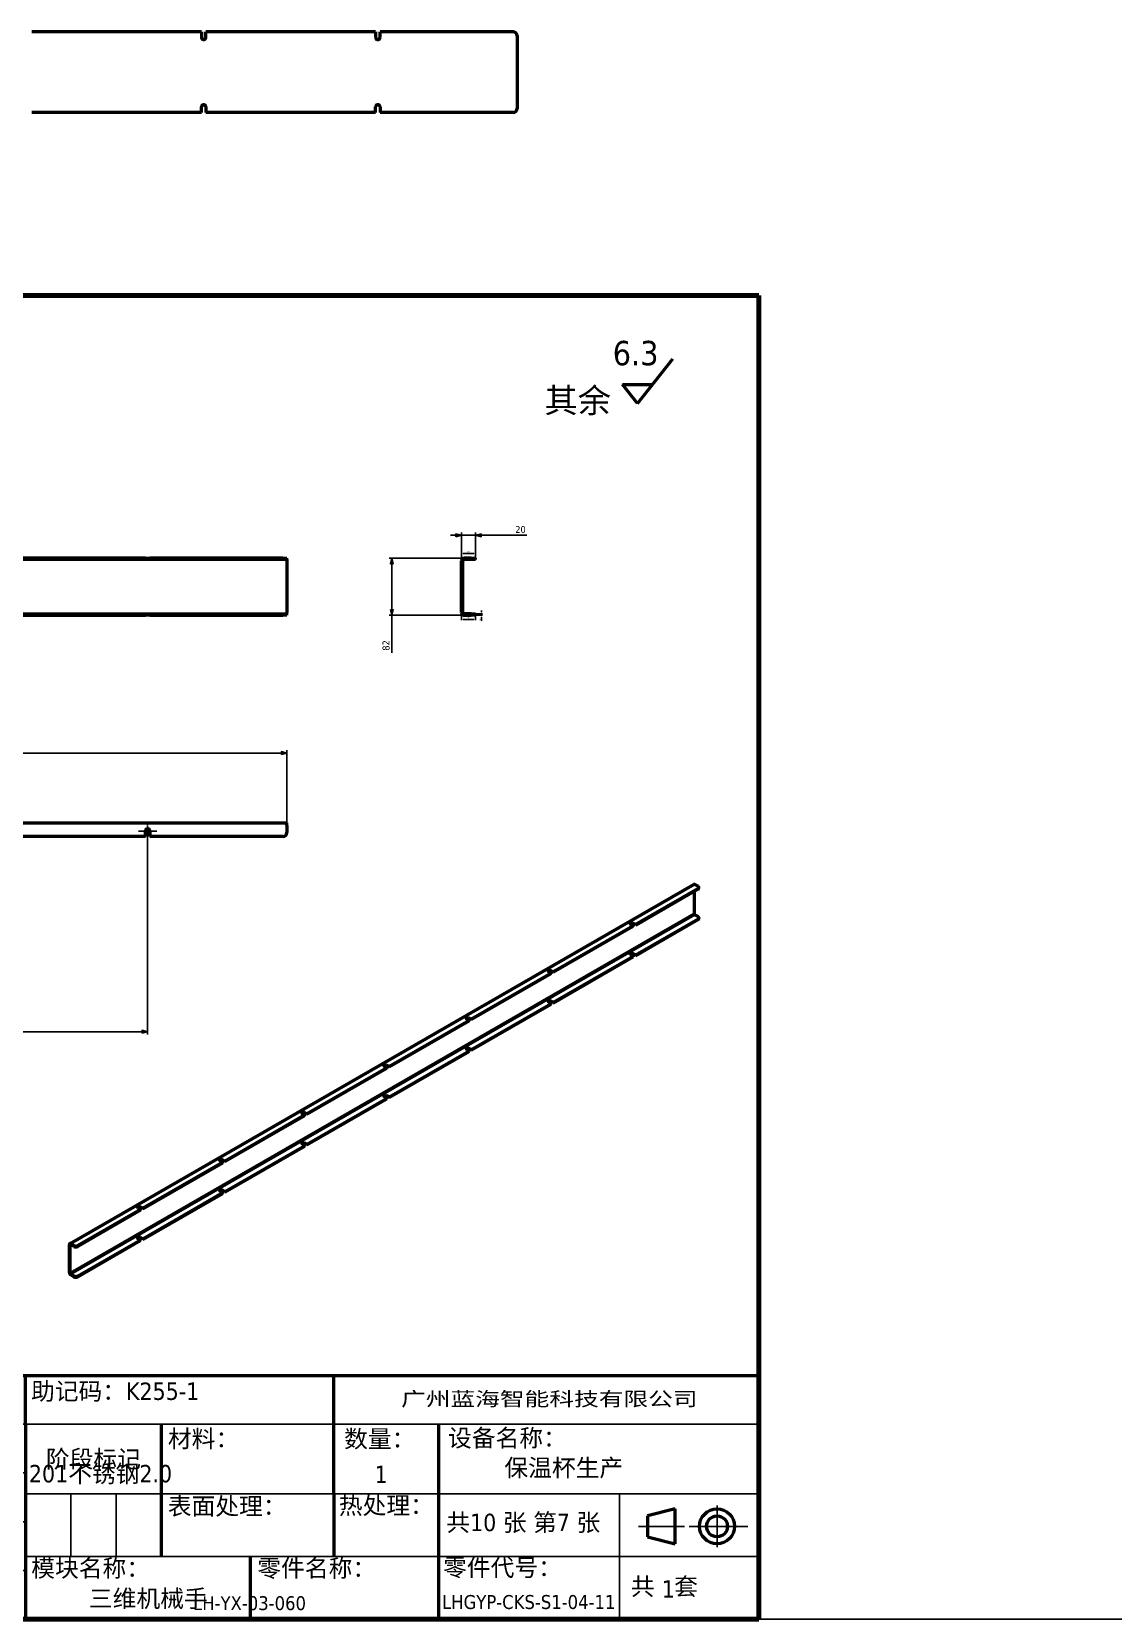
# Model space of a CAD drawing. Header units: millimetres. Extents: x 1472 to 285341, y -86221 to 5170.
# Drawn here: x 7729 to 9281, y 1332 to 3611 of the extents above; entities that cross this region are included whole.
import ezdxf
from ezdxf.enums import TextEntityAlignment as Align

# ---------------------------------------------------------------- set-up
doc = ezdxf.new("R2010")
doc.units = ezdxf.units.MM
doc.linetypes.add('CHAIN', pattern=[0.3543, 0.2362, -0.0295, 0.0591, -0.0295])
doc.layers.add('中心标记 (ISO)', color=1, linetype='Continuous', lineweight=25, true_color=0xff0000)
doc.layers.add('尺寸 (ISO)', color=5, linetype='Continuous', lineweight=25, true_color=0x0000ff)
for name, color, linetype, lineweight in [('可见 (ISO)', 7, 'Continuous', 50), ('可见窄的 (ISO)', 7, 'Continuous', 35), ('图框 (ISO)', 7, 'Continuous', 70), ('标题 (ISO)', 7, 'Continuous', 50), ('符号 (ISO)', 7, 'Continuous', 25)]:
    doc.layers.add(name, color=color, linetype=linetype, lineweight=lineweight)
doc.styles.get("Standard").update_dxf_attribs({"font": 'arial.ttf'})
doc.styles.add('文本样式19', font='tahoma.ttf')
doc.styles.add('文本样式91', font='tahoma.ttf')
doc.styles.add('注释文本 (ISO)', font='tahoma.ttf')
doc.dimstyles.new('ISO-25', dxfattribs={"dimtxt": 2.5, "dimasz": 2.5, "dimexe": 1.25, "dimexo": 0.625, "dimtad": 1, "dimtxsty": 'Standard', "dimcen": 2.5, "dimadec": 0, "dimazin": 0, "dimtfac": 1, "dimtmove": 0, "dimatfit": 3, "dimfxl": 0, "dimarcsym": 0})
doc.dimstyles.new('默认 (GB)', dxfattribs={"dimscale": 4, "dimtxt": 2.5, "dimasz": 2, "dimexe": 1, "dimexo": 0, "dimgap": 0.75, "dimtad": 1, "dimtoh": 1, "dimrnd": 1e-08, "dimdsep": 46, "dimtxsty": '注释文本 (ISO)', "dimblk": 'Filled-1', "dimcen": 0.09, "dimdle": 10, "dimclrd": 256, "dimclre": 256, "dimclrt": 256, "dimaunit": 1, "dimazin": 2, "dimtfac": 0.8, "dimtdec": 3, "dimtmove": 0, "dimatfit": 3, "dimldrblk": 'Filled-2', "dimfxl": 0, "dimtolj": 1, "dimtzin": 0, "dimlwd": -1, "dimlwe": -1, "dimarcsym": 0})

# ---------------------------------------------------------------- blocks, each defined once
blk = doc.blocks.new('图框 A3-A4')
at = {"layer": '图框 (ISO)'}
for p, q in [((287, 200), (10, 200)), ((10, 200), (10, 10)), ((287, 10), (287, 200)), ((10, 10), (287, 10))]:
    blk.add_line(p, q, dxfattribs=at)
blk = doc.blocks.new('标题栏 GB1')
at = {"layer": '标题 (ISO)'}
for p, q in [((361.15, 211.7), (366.21, 218.12)), ((361.15, 211.7), (359.01, 214.46)), ((359.01, 214.46), (363.33, 214.46)), ((194.57, 65.23), (194.57, 72.23)), ((194.57, 72.23), (378.57, 72.23)), ((206.57, 65.23), (206.57, 72.23)), ((222.57, 65.23), (222.57, 72.23)), ((234.57, 65.23), (234.57, 72.23)), ((250.57, 65.23), (250.57, 72.23)), ((262.57, 65.23), (262.57, 72.23)), ((273.31, 65.23), (273.31, 72.23)), ((317.57, 65.23), (317.57, 72.23)), ((378.57, 72.23), (378.57, 65.23)), ((194.57, 37.23), (194.57, 65.23)), ((206.57, 37.23), (206.57, 65.23)), ((222.57, 44.23), (222.57, 65.23)), ((234.57, 37.23), (234.57, 65.23)), ((250.57, 37.23), (250.57, 65.23)), ((262.57, 37.23), (262.57, 65.23)), ((273.31, 65.23), (273.31, 37.23)), ((317.57, 55.23), (317.57, 65.23)), ((378.57, 65.23), (378.57, 37.23)), ((317.57, 55.23), (317.57, 46.23)), ((366.57, 53.06), (362.57, 52.06)), ((366.57, 48.06), (366.57, 53.06)), ((362.57, 52.06), (362.57, 49.06)), ((362.57, 49.06), (366.57, 48.06)), ((305.57, 46.23), (305.57, 37.23)), ((222.57, 44.23), (222.57, 37.23)), ((378.57, 37.23), (194.57, 37.23))]:
    blk.add_line(p, q, dxfattribs=at)
at = {"layer": '标题 (ISO)', "lineweight": 25}
for p, q in [((194.57, 65.23), (273.31, 65.23)), ((273.31, 65.23), (378.57, 65.23)), ((194.57, 58.23), (273.31, 58.23)), ((332.57, 55.23), (273.31, 55.23)), ((279.81, 55.23), (279.81, 46.23)), ((286.31, 55.23), (286.31, 46.23)), ((332.57, 55.23), (378.57, 55.23)), ((358.57, 55.23), (358.57, 46.23)), ((372.58, 53.56), (372.58, 47.56)), ((194.57, 51.23), (273.31, 51.23)), ((361.32, 50.56), (367.88, 50.56)), ((368.55, 50.56), (370.07, 50.56)), ((370.07, 50.56), (376.97, 50.56)), ((273.31, 46.23), (378.57, 46.23)), ((358.57, 46.23), (358.57, 37.23)), ((194.57, 44.23), (273.31, 44.23))]:
    blk.add_line(p, q, dxfattribs=at)
at = {"layer": '标题 (ISO)', "lineweight": 50}
for p, q in [((292.81, 65.23), (292.81, 46.23)), ((332.57, 65.23), (332.57, 37.23))]:
    blk.add_line(p, q, dxfattribs=at)
at = {"layer": '标题 (ISO)'}
for radius in [2.5, 1.5]:
    blk.add_circle((372.57, 50.56), radius, dxfattribs=at)
at = {"layer": '标题 (ISO)', "style": '注释文本 (ISO)'}
blk.add_text('阶段标记', height=2.5, dxfattribs=at).set_placement((283.06, 60.23), align=Align.MIDDLE_CENTER)
for s, insert, char_height, attachment_point in [('\\fTahoma|b0|i0;\\H3.5000;6.3', (357.6, 220.71), 3.5, 1), ('\\fTahoma|b0|i0;\\H3.5000;其余', (347.8, 213.91), 3.5, 1), ('\\fTahoma|b0|i0;设计', (195.38, 70.83), 2.5, 1), ('\\f仿宋|b0|i0;\\H2.5000;黎紫华', (206.66, 71.05), 2.5, 1), ('\\fTahoma|b0|i0;标准化', (234.57, 71.28), 2.5, 1), ('助记码：K255-1', (274.11, 71.21), 2.5, 1), ('\\fTahoma|b0|i0;\\W1.30;\\H2.0000;广州\\fArial|b0|i0;\\W1.30;\\H2.0000;蓝海\\fTahoma|b0|i0;\\W1.30;\\H2.0000;智能科技有限公司', (348.5, 68.73), 2, 5), ('\\fTahoma|b0|i0;绘图', (195.35, 64.28), 2.5, 1), ('\\fTahoma|b0|i0;材料：', (293.76, 64.39), 2.5, 1), ('\\fTahoma|b0|i0;数量：', (319.04, 64.37), 2.5, 1), ('\\fTahoma|b0|i0;设备名称：', (333.96, 64.5), 2.5, 1), ('保温杯生产', (342.05, 60.22), 2.5, 1), ('\\fTahoma|b0|i0;审核', (195.48, 57.07), 2.5, 1), ('\\fTahoma|b0|i0;热处理：', (318.29, 54.82), 2.5, 1), ('\\fTahoma|b0|i0;模块名称：', (274.14, 45.81), 2.5, 1), ('\\fTahoma|b0|i0;零件名称：', (306.59, 45.8), 2.5, 1), ('\\fTahoma|b0|i0;零件代号：', (333.25, 45.9), 2.5, 1), ('\\fTahoma|b0|i0;批准', (242.57, 40.73), 2.5, 5), ('三维机械手', (282.42, 41.45), 2.5, 1), ('1', (364.63, 42.81), 2.5, 1)]:
    blk.add_mtext(s, dxfattribs=dict(at, insert=insert, char_height=char_height, attachment_point=attachment_point))
at = {"layer": '标题 (ISO)', "insert": (104.85, 72.61), "char_height": 2.5, "attachment_point": 1, "line_spacing_factor": 0.823237, "style": '注释文本 (ISO)'}
blk.add_mtext('\\fTahoma|b0|i0;技术要求：\\P1.锐角倒纯去毛刺\\P2.保证公差范围\\P3.表面光亮整洁\\P4.未标注的倒角为C0.5\\P5.未特别注明，全周倒角C0.5\\P', dxfattribs=at)
at = {"layer": '标题 (ISO)', "char_height": 2.5, "attachment_point": 1, "style": '注释文本 (ISO)'}
for s, insert, width in [('\\f仿宋|b0|i0;\\H2.5000;王成琪', (206.57, 63.16), 11.2281), ('\\fTahoma|b0|i0;表面处理：', (293.74, 54.71), 17.19), ('\\fTahoma|b0|i0;  共   套', (358.32, 43.18), 17.7919), ('\\fTahoma|b0|i0;工艺', (195.45, 42.85), 6.876)]:
    blk.add_mtext(s, dxfattribs=dict(at, insert=insert, width=width))
at = {"layer": '标题 (ISO)', "insert": (333.72, 52.37), "char_height": 2.5, "width": 27.2374, "attachment_point": 1, "line_spacing_factor": 0.987884, "style": '注释文本 (ISO)'}
blk.add_mtext('共10 张 第7 张', dxfattribs=at)
at = {"layer": '标题 (ISO)'}
for tag, p, height, style in [('材料_001', (293.5, 56.7), 2.5, '注释文本 (ISO)'), ('零件代号_001', (306.4, 37.87), 2, '文本样式91'), ('描述_001', (333.1, 38.7), 2, '文本样式91')]:
    blk.add_attdef(tag, p, '', height=height, dxfattribs=dict(at, style=style))
at = {"layer": '标题 (ISO)', "style": '文本样式91'}
blk.add_attdef('热处理', text='', height=2, dxfattribs=at).set_placement((318.2, 50.63), align=Align.TOP_LEFT)
at = {"layer": '标题 (ISO)', "style": '文本样式19'}
for tag, p in [('工程核准人', (256.57, 40.73)), ('工程批准日期', (267.94, 40.73))]:
    blk.add_attdef(tag, text='', height=1, dxfattribs=at).set_placement(p, align=Align.MIDDLE_CENTER)
blk = doc.blocks.new('Filled-1')
at = {"color": 0}
for p, q in [((0, 0), (-1, 0.25)), ((-1, 0.25), (-1, -0.25)), ((-1, 0), (0, 0)), ((-1, -0.25), (0, 0))]:
    blk.add_line(p, q, dxfattribs=at)
at = {"color": 0, "flags": 128}
blk.add_lwpolyline([(-1, -0.25), (0, 0), (-1, 0.25), (-1, -0.25)], dxfattribs=at)
at = {"color": 0}
blk.add_solid([(-1, -0.25), (0, 0), (-1, 0.25), (-1, -0.25)], dxfattribs=at)
blk = doc.blocks.new('*D113')
at = {"layer": 'Defpoints', "color": 0, "transparency": 16777216}
for p in [(8095.4, 2575.5), (6195.4, 2475.5), (8095.4, 2475.5)]:
    blk.add_point(p, dxfattribs=at)
at = {"layer": '尺寸 (ISO)', "transparency": 16777216}
for p, q in [((6195.4, 2475.5), (6195.4, 2579.5)), ((6203.4, 2575.5), (8087.4, 2575.5)), ((8095.4, 2475.5), (8095.4, 2579.5))]:
    blk.add_line(p, q, dxfattribs=at)
at = {"layer": '尺寸 (ISO)', "transparency": 16777216, "xscale": 8, "yscale": 8, "zscale": 8, "rotation": 180}
blk.add_blockref('Filled-1', (6195.4, 2575.5), dxfattribs=at)
at = {"layer": '尺寸 (ISO)', "transparency": 16777216, "xscale": 8, "yscale": 8, "zscale": 8}
blk.add_blockref('Filled-1', (8095.4, 2575.5), dxfattribs=at)
at = {"layer": '尺寸 (ISO)', "transparency": 16777216, "insert": (7131.4, 2588.9), "char_height": 10, "attachment_point": 1, "style": '注释文本 (ISO)'}
blk.add_mtext('\\A1;1900', dxfattribs=at)
blk = doc.blocks.new('Filled-2')
at = {"color": 0}
for p, q in [((0, 0), (-1, 0.125)), ((-1, 0.125), (-1, -0.125)), ((-1, 0), (0, 0)), ((-1, -0.125), (0, 0))]:
    blk.add_line(p, q, dxfattribs=at)
at = {"color": 0, "flags": 128}
blk.add_lwpolyline([(-1, -0.125), (0, 0), (-1, 0.125), (-1, -0.125)], dxfattribs=at)
at = {"color": 0}
blk.add_solid([(-1, -0.125), (0, 0), (-1, 0.125), (-1, -0.125)], dxfattribs=at)
blk = doc.blocks.new('*D116')
at = {"layer": 'Defpoints', "color": 0, "transparency": 16777216}
for p in [(6395.4, 2438.5), (7895.4, 2438.5), (7895.4, 2175.5)]:
    blk.add_point(p, dxfattribs=at)
at = {"layer": '尺寸 (ISO)', "transparency": 16777216}
for p, q in [((6395.4, 2438.5), (6395.4, 2171.5)), ((7895.4, 2438.5), (7895.4, 2171.5)), ((6403.4, 2175.5), (7887.4, 2175.5))]:
    blk.add_line(p, q, dxfattribs=at)
at = {"layer": '尺寸 (ISO)', "transparency": 16777216, "xscale": 8, "yscale": 8, "zscale": 8, "rotation": 180}
blk.add_blockref('Filled-1', (6395.4, 2175.5), dxfattribs=at)
at = {"layer": '尺寸 (ISO)', "transparency": 16777216, "xscale": 8, "yscale": 8, "zscale": 8}
blk.add_blockref('Filled-1', (7895.4, 2175.5), dxfattribs=at)
at = {"layer": '尺寸 (ISO)', "transparency": 16777216, "insert": (7131.7, 2188.9), "char_height": 10, "attachment_point": 1, "style": '注释文本 (ISO)'}
blk.add_mtext('\\A1;1500', dxfattribs=at)
blk = doc.blocks.new('*D119')
at = {"layer": 'Defpoints', "color": 0, "transparency": 16777216}
for p in [(8366, 2888), (8346, 2851.2), (8366, 2855.2)]:
    blk.add_point(p, dxfattribs=at)
at = {"layer": '尺寸 (ISO)', "transparency": 16777216}
for p, q in [((8338, 2888), (8330, 2888)), ((8346, 2851.2), (8346, 2892)), ((8346, 2888), (8366, 2888)), ((8366, 2855.2), (8366, 2892)), ((8374, 2888), (8439.8, 2888))]:
    blk.add_line(p, q, dxfattribs=at)
at = {"layer": '尺寸 (ISO)', "transparency": 16777216, "xscale": 8, "yscale": 8, "zscale": 8}
blk.add_blockref('Filled-1', (8346, 2888), dxfattribs=at)
at = {"layer": '尺寸 (ISO)', "transparency": 16777216, "xscale": 8, "yscale": 8, "zscale": 8, "rotation": 180}
blk.add_blockref('Filled-1', (8366, 2888), dxfattribs=at)
at = {"layer": '尺寸 (ISO)', "transparency": 16777216, "insert": (8423.1, 2901.4), "char_height": 10, "attachment_point": 1, "style": '注释文本 (ISO)'}
blk.add_mtext('\\A1;20', dxfattribs=at)
blk = doc.blocks.new('*D120')
at = {"layer": 'Defpoints', "color": 0, "transparency": 16777216}
for p in [(8350, 2855.2), (8246, 2773.2), (8350, 2773.2)]:
    blk.add_point(p, dxfattribs=at)
at = {"layer": '尺寸 (ISO)', "transparency": 16777216}
for p, q in [((8350, 2855.2), (8242, 2855.2)), ((8246, 2847.2), (8246, 2781.2)), ((8350, 2773.2), (8242, 2773.2)), ((8246, 2773.2), (8246, 2719.4))]:
    blk.add_line(p, q, dxfattribs=at)
at = {"layer": '尺寸 (ISO)', "transparency": 16777216, "xscale": 8, "yscale": 8, "zscale": 8}
for p, rotation in [((8246, 2855.2), 90), ((8246, 2773.2), 270)]:
    blk.add_blockref('Filled-1', p, dxfattribs=dict(at, rotation=rotation))
at = {"layer": '尺寸 (ISO)', "transparency": 16777216, "insert": (8232.6, 2722.4), "char_height": 10, "attachment_point": 1, "rotation": 90, "style": '注释文本 (ISO)'}
blk.add_mtext('\\A1;82', dxfattribs=at)
blk = doc.blocks.new('*D121')
at = {"color": 0, "lineweight": -2, "transparency": 16777216}
for p, q in [((8346, 2772.6), (8346, 2766)), ((8363.5, 2767.2), (8348.5, 2767.2)), ((8366, 2772.6), (8366, 2766))]:
    blk.add_line(p, q, dxfattribs=at)
at = {"color": 0, "transparency": 16777216}
for points in [[(8348.5, 2767.6), (8348.5, 2766.8), (8346, 2767.2)], [(8363.5, 2767.6), (8363.5, 2766.8), (8366, 2767.2)]]:
    blk.add_solid(points, dxfattribs=at)
at = {"layer": 'Defpoints', "color": 0, "transparency": 16777216}
for p in [(8346, 2773.2), (8346, 2767.2), (8366, 2773.2)]:
    blk.add_point(p, dxfattribs=at)
at = {"color": 0, "transparency": 16777216, "insert": (8356, 2769.1), "char_height": 2.5, "attachment_point": 5}
blk.add_mtext('20', dxfattribs=at)
blk = doc.blocks.new('*D122')
at = {"color": 0, "lineweight": -2, "transparency": 16777216}
for p, q in [((8346, 2855.8), (8346, 2863.3)), ((8363.5, 2862.1), (8348.5, 2862.1)), ((8366, 2855.8), (8366, 2863.3))]:
    blk.add_line(p, q, dxfattribs=at)
at = {"color": 0, "transparency": 16777216}
for points in [[(8348.5, 2862.5), (8348.5, 2861.6), (8346, 2862.1)], [(8363.5, 2862.5), (8363.5, 2861.6), (8366, 2862.1)]]:
    blk.add_solid(points, dxfattribs=at)
at = {"layer": 'Defpoints', "color": 0, "transparency": 16777216}
for p in [(8346, 2862.1), (8346, 2855.2), (8366, 2855.2)]:
    blk.add_point(p, dxfattribs=at)
at = {"color": 0, "transparency": 16777216, "insert": (8356, 2864), "char_height": 2.5, "attachment_point": 5}
blk.add_mtext('20', dxfattribs=at)
blk = doc.blocks.new('*D123')
at = {"color": 0, "lineweight": -2, "transparency": 16777216}
for p, q in [((8374.8, 2777.7), (8374.8, 2780.2)), ((8366.7, 2775.2), (8376, 2775.2)), ((8366.7, 2773.2), (8376, 2773.2)), ((8374.8, 2775.2), (8374.8, 2773.2)), ((8374.8, 2770.7), (8374.8, 2765.3))]:
    blk.add_line(p, q, dxfattribs=at)
at = {"color": 0, "transparency": 16777216}
for points in [[(8374.4, 2777.7), (8375.2, 2777.7), (8374.8, 2775.2)], [(8374.4, 2770.7), (8375.2, 2770.7), (8374.8, 2773.2)]]:
    blk.add_solid(points, dxfattribs=at)
at = {"layer": 'Defpoints', "color": 0, "transparency": 16777216}
for p in [(8366, 2775.2), (8366, 2773.2), (8374.8, 2773.2)]:
    blk.add_point(p, dxfattribs=at)
at = {"color": 0, "transparency": 16777216, "insert": (8372.9, 2766.8), "char_height": 2.5, "attachment_point": 5, "rotation": 90}
blk.add_mtext('2', dxfattribs=at)

msp = doc.modelspace()

# ---------------------------------------------------------------- linework, layer by layer
msp.add_line((2580.4943, 1332.2076), (59870.06257, 1332.2076))
at = {"layer": '中心标记 (ISO)', "linetype": 'CHAIN', "ltscale": 2.9446}
msp.add_line((7908.69214, 2463.5326), (7882.19214, 2463.5326), dxfattribs=at)
at = {"layer": '中心标记 (ISO)', "linetype": 'CHAIN', "ltscale": 4.250268}
msp.add_line((7895.44214, 2476.7826), (7895.44214, 2438.5326), dxfattribs=at)
at = {"layer": '可见 (ISO)'}
for p, q in [((7972.65818, 3610.77004), (7729.15818, 3610.77004)), ((7972.65818, 3610.77004), (7972.65818, 3602.77004)), ((7979.15818, 3602.77004), (7979.15818, 3610.77004)), ((8222.65818, 3610.77004), (7979.15818, 3610.77004)), ((8222.65818, 3610.77004), (8222.65818, 3602.77004)), ((8419.90818, 3610.77004), (8229.15818, 3610.77004)), ((8229.15818, 3602.77004), (8229.15818, 3610.77004)), ((8425.90818, 3604.77004), (8425.90818, 3500.77004)), ((7972.65818, 3494.77004), (7729.15818, 3494.77004)), ((7972.65818, 3494.77004), (7972.65818, 3502.77004)), ((7979.15818, 3502.77004), (7979.15818, 3494.77004)), ((8222.65818, 3494.77004), (7979.15818, 3494.77004)), ((8222.65818, 3494.77004), (8222.65818, 3502.77004)), ((8229.15818, 3502.77004), (8229.15818, 3494.77004)), ((8419.90818, 3494.77004), (8229.15818, 3494.77004)), ((7892.19214, 2855.21852), (7648.69214, 2855.21852)), ((7892.19214, 2853.21852), (7648.69214, 2853.21852)), ((7892.19214, 2855.21852), (7898.69214, 2855.21852)), ((7892.19214, 2853.21852), (7892.19214, 2855.21852)), ((7898.69214, 2853.21852), (7892.19214, 2853.21852)), ((8089.44214, 2855.21852), (7898.69214, 2855.21852)), ((7898.69214, 2855.21852), (7898.69214, 2853.21852)), ((8089.44214, 2853.21852), (7898.69214, 2853.21852)), ((8089.44214, 2855.21852), (8095.44214, 2855.21852)), ((8095.44214, 2853.21852), (8089.44214, 2853.21852)), ((8095.44214, 2853.21852), (8095.44214, 2855.21852)), ((8095.44214, 2853.21852), (8095.44214, 2851.21852)), ((8095.44214, 2851.21852), (8095.44214, 2777.21852)), ((8346.04441, 2777.21852), (8346.04441, 2851.21852)), ((8348.04441, 2777.21852), (8348.04441, 2851.21852)), ((8360.04441, 2855.21852), (8350.04441, 2855.21852)), ((8360.04441, 2853.21852), (8350.04441, 2853.21852)), ((8360.04441, 2855.21852), (8366.04441, 2855.21852)), ((8366.04441, 2853.21852), (8360.04441, 2853.21852)), ((8366.04441, 2853.21852), (8366.04441, 2855.21852)), ((7648.69214, 2775.21852), (7892.19214, 2775.21852)), ((7648.69214, 2773.21852), (7892.19214, 2773.21852)), ((7892.19214, 2775.21852), (7898.69214, 2775.21852)), ((7892.19214, 2773.21852), (7892.19214, 2775.21852)), ((7898.69214, 2773.21852), (7892.19214, 2773.21852)), ((7898.69214, 2775.21852), (8089.44214, 2775.21852)), ((7898.69214, 2775.21852), (7898.69214, 2773.21852)), ((7898.69214, 2773.21852), (8089.44214, 2773.21852)), ((8089.44214, 2775.21852), (8095.44214, 2775.21852)), ((8095.44214, 2773.21852), (8089.44214, 2773.21852)), ((8095.44214, 2775.21852), (8095.44214, 2777.21852)), ((8095.44214, 2773.21852), (8095.44214, 2775.21852)), ((8360.04441, 2775.21852), (8350.04441, 2775.21852)), ((8350.04441, 2773.21852), (8360.04441, 2773.21852)), ((8360.04441, 2775.21852), (8366.04441, 2775.21852)), ((8366.04441, 2773.21852), (8360.04441, 2773.21852)), ((8366.04441, 2773.21852), (8366.04441, 2775.21852)), ((6195.44214, 2475.5326), (8095.44214, 2475.5326)), ((7892.19214, 2455.5326), (7892.19214, 2463.5326)), ((7898.69214, 2463.5326), (7898.69214, 2455.5326)), ((8095.44214, 2471.5326), (8095.44214, 2475.5326)), ((8095.44214, 2471.5326), (8095.44214, 2461.5326)), ((7892.19214, 2455.5326), (7648.69214, 2455.5326)), ((8089.44214, 2455.5326), (7898.69214, 2455.5326)), ((7783.71939, 1871.35111), (8679.38798, 2387.13234)), ((8685.43277, 2381.02938), (8595.51236, 2329.24765)), ((8685.43277, 2379.93931), (8595.51236, 2328.15759)), ((8679.77592, 2376.68175), (8679.77592, 2345.03206)), ((8680.71873, 2387.00158), (8685.43277, 2384.28694)), ((8686.60435, 2381.5681), (8686.60435, 2382.65816)), ((8592.44823, 2327.48314), (8477.66123, 2261.3817)), ((8592.44823, 2326.39308), (8477.66123, 2260.29164)), ((8592.44823, 2327.48314), (8588.677, 2329.65485)), ((8591.74113, 2331.41937), (8595.51236, 2329.24765)), ((8595.51236, 2328.15759), (8591.74113, 2330.3293)), ((8592.44823, 2326.39308), (8592.44823, 2327.48314)), ((8595.51236, 2285.64514), (8685.43277, 2337.42686)), ((8595.51236, 2284.55508), (8685.43277, 2336.3368)), ((8595.51236, 2329.24765), (8595.51236, 2328.15759)), ((8685.43277, 2340.68443), (8680.71873, 2343.39907)), ((8686.60435, 2339.05565), (8686.60435, 2337.96558)), ((8477.66123, 2217.77919), (8592.44823, 2283.88063)), ((8477.66123, 2216.68913), (8592.44823, 2282.79056)), ((8592.44823, 2283.88063), (8588.677, 2286.05234)), ((8591.74113, 2287.81685), (8595.51236, 2285.64514)), ((8595.51236, 2284.55508), (8591.74113, 2286.72679)), ((8592.44823, 2282.79056), (8592.44823, 2283.88063)), ((8595.51236, 2285.64514), (8595.51236, 2284.55508)), ((8474.5971, 2259.61719), (8359.8101, 2193.51575)), ((8474.5971, 2258.52712), (8359.8101, 2192.42569)), ((8474.5971, 2259.61719), (8470.82587, 2261.7889)), ((8473.89, 2263.55341), (8477.66123, 2261.3817)), ((8477.66123, 2260.29164), (8473.89, 2262.46335)), ((8474.5971, 2258.52712), (8474.5971, 2259.61719)), ((8477.66123, 2261.3817), (8477.66123, 2260.29164)), ((8359.8101, 2149.91324), (8474.5971, 2216.01467)), ((8359.8101, 2148.82317), (8474.5971, 2214.92461)), ((8474.5971, 2216.01467), (8470.82587, 2218.18638)), ((8473.89, 2219.9509), (8477.66123, 2217.77919)), ((8477.66123, 2216.68913), (8473.89, 2218.86084)), ((8474.5971, 2214.92461), (8474.5971, 2216.01467)), ((8477.66123, 2217.77919), (8477.66123, 2216.68913)), ((8356.74597, 2191.75124), (8241.95897, 2125.6498)), ((8356.74597, 2190.66117), (8241.95897, 2124.55974)), ((8356.74597, 2191.75124), (8352.97474, 2193.92295)), ((8356.03887, 2195.68746), (8359.8101, 2193.51575)), ((8359.8101, 2192.42569), (8356.03887, 2194.5974)), ((8356.74597, 2190.66117), (8356.74597, 2191.75124)), ((8359.8101, 2193.51575), (8359.8101, 2192.42569)), ((8241.95897, 2082.04728), (8356.74597, 2148.14872)), ((8241.95897, 2080.95722), (8356.74597, 2147.05866)), ((8356.74597, 2148.14872), (8352.97474, 2150.32043)), ((8356.03887, 2152.08495), (8359.8101, 2149.91324)), ((8359.8101, 2148.82317), (8356.03887, 2150.99488)), ((8356.74597, 2147.05866), (8356.74597, 2148.14872)), ((8359.8101, 2149.91324), (8359.8101, 2148.82317)), ((8238.89484, 2123.88528), (8124.10784, 2057.78385)), ((8238.89484, 2122.79522), (8124.10784, 2056.69378)), ((8238.89484, 2123.88528), (8235.12361, 2126.05699)), ((8238.18774, 2127.82151), (8241.95897, 2125.6498)), ((8241.95897, 2124.55974), (8238.18774, 2126.73145)), ((8238.89484, 2122.79522), (8238.89484, 2123.88528)), ((8241.95897, 2125.6498), (8241.95897, 2124.55974)), ((8124.10784, 2014.18133), (8238.89484, 2080.28277)), ((8124.10784, 2013.09127), (8238.89484, 2079.19271)), ((8238.89484, 2080.28277), (8235.12361, 2082.45448)), ((8238.18774, 2084.219), (8241.95897, 2082.04728)), ((8241.95897, 2080.95722), (8238.18774, 2083.12893)), ((8238.89484, 2079.19271), (8238.89484, 2080.28277)), ((8241.95897, 2082.04728), (8241.95897, 2080.95722)), ((8121.04371, 2056.01933), (8006.25671, 1989.91789)), ((8121.04371, 2054.92927), (8006.25671, 1988.82783)), ((8121.04371, 2056.01933), (8117.27248, 2058.19104)), ((8120.33661, 2059.95556), (8124.10784, 2057.78385)), ((8124.10784, 2056.69378), (8120.33661, 2058.86549)), ((8121.04371, 2054.92927), (8121.04371, 2056.01933)), ((8124.10784, 2057.78385), (8124.10784, 2056.69378)), ((8006.25671, 1946.31538), (8121.04371, 2012.41682)), ((8006.25671, 1945.22532), (8121.04371, 2011.32675)), ((8121.04371, 2012.41682), (8117.27248, 2014.58853)), ((8120.33661, 2016.35304), (8124.10784, 2014.18133)), ((8124.10784, 2013.09127), (8120.33661, 2015.26298)), ((8121.04371, 2011.32675), (8121.04371, 2012.41682)), ((8124.10784, 2014.18133), (8124.10784, 2013.09127)), ((8003.19258, 1988.15338), (7888.40558, 1922.05194)), ((8003.19258, 1987.06332), (7888.40558, 1920.96188)), ((8003.19258, 1988.15338), (7999.42135, 1990.32509)), ((8002.48548, 1992.0896), (8006.25671, 1989.91789)), ((8006.25671, 1988.82783), (8002.48548, 1990.99954)), ((8003.19258, 1987.06332), (8003.19258, 1988.15338)), ((8006.25671, 1989.91789), (8006.25671, 1988.82783)), ((7888.40558, 1878.44943), (8003.19258, 1944.55087)), ((7888.40558, 1877.35936), (8003.19258, 1943.4608)), ((8003.19258, 1944.55087), (7999.42135, 1946.72258)), ((8002.48548, 1948.48709), (8006.25671, 1946.31538)), ((8006.25671, 1945.22532), (8002.48548, 1947.39703)), ((8003.19258, 1943.4608), (8003.19258, 1944.55087)), ((8006.25671, 1946.31538), (8006.25671, 1945.22532)), ((7885.34145, 1920.28743), (7795.42104, 1868.5057)), ((7885.34145, 1919.19736), (7795.42104, 1867.41564)), ((7885.34145, 1920.28743), (7881.57022, 1922.45914)), ((7884.63435, 1924.22365), (7888.40558, 1922.05194)), ((7888.40558, 1920.96188), (7884.63435, 1923.13359)), ((7885.34145, 1919.19736), (7885.34145, 1920.28743)), ((7888.40558, 1922.05194), (7888.40558, 1920.96188)), ((7783.16452, 1829.79375), (7783.16452, 1870.12607)), ((7784.10733, 1829.25082), (7784.10733, 1869.58314)), ((7789.76419, 1868.5057), (7785.05014, 1871.22034)), ((7789.76419, 1867.41564), (7785.05014, 1870.13028)), ((7795.42104, 1824.90319), (7885.34145, 1876.68491)), ((7795.42104, 1823.81313), (7885.34145, 1875.59485)), ((7885.34145, 1876.68491), (7881.57022, 1878.85662)), ((7884.63435, 1880.62114), (7888.40558, 1878.44943)), ((7888.40558, 1877.35936), (7884.63435, 1879.53108)), ((7885.34145, 1875.59485), (7885.34145, 1876.68491)), ((7888.40558, 1878.44943), (7888.40558, 1877.35936)), ((7789.76419, 1824.90319), (7785.05014, 1827.61783)), ((7785.05014, 1826.52777), (7789.76419, 1823.81313))]:
    msp.add_line(p, q, dxfattribs=at)
for centre, radius, start, end in [((7975.90818, 3602.77004), 3.25, 180, 0), ((8225.90818, 3602.77004), 3.25, 180, 0), ((8419.90818, 3604.77004), 6, 0, 90), ((7975.90818, 3502.77004), 3.25, 0, 180), ((8225.90818, 3502.77004), 3.25, 0, 180), ((8419.90818, 3500.77004), 6, 270, 0), ((8350.04441, 2851.21852), 4, 90, 180), ((8350.04441, 2851.21852), 2, 90, 180), ((8350.04441, 2777.21852), 4, 180, 270), ((8350.04441, 2777.21852), 2, 180, 270), ((7895.44214, 2463.5326), 3.25, 0, 180), ((8089.44214, 2461.5326), 6, 270, 0)]:
    msp.add_arc(centre, radius, start, end, dxfattribs=at)
for centre, major_axis, ratio, start_param, end_param in [((8680.71873, 2384.82145), (-1.33075, 2.31089), 0.5780931159, 5.4997208522, 6.2831853072), ((8682.60435, 2382.65816), (4, 0), 0.575861701, 5.4977871438, 7.0685834706), ((8682.60435, 2381.5681), (4, 0), 0.575861701, 5.4977871438, 6.2831853072), ((8590.20906, 2330.53711), (-2.16667, 0), 0.575861701, 3.926990817, 7.0685834706), ((8590.20906, 2329.44705), (-2.16667, 0), 0.575861701, 3.926990817, 5.8311150307), ((8680.71873, 2344.48913), (-0.66538, 1.15544), 0.5780931159, 0.7873318718, 2.3581281986), ((8682.60435, 2339.05565), (4, 0), 0.575861701, 5.4977871438, 7.0685834706), ((8682.60435, 2337.96558), (4, 0), 0.575861701, 5.4977871438, 6.2831853072), ((8590.20906, 2286.93459), (-2.16667, 0), 0.575861701, 3.926990817, 7.0685834706), ((8590.20906, 2285.84453), (-2.16667, 0), 0.575861701, 3.926990817, 5.8311150307), ((8472.35793, 2262.67116), (-2.16667, 0), 0.575861701, 3.926990817, 7.0685834706), ((8472.35793, 2261.58109), (-2.16667, 0), 0.575861701, 3.926990817, 5.8311150307), ((8472.35793, 2219.06864), (-2.16667, 0), 0.575861701, 3.926990817, 7.0685834706), ((8472.35793, 2217.97858), (-2.16667, 0), 0.575861701, 3.926990817, 5.8311150307), ((8354.5068, 2194.8052), (-2.16667, 0), 0.575861701, 3.926990817, 7.0685834706), ((8354.5068, 2193.71514), (-2.16667, 0), 0.575861701, 3.926990817, 5.8311150307), ((8354.5068, 2151.20269), (-2.16667, 0), 0.575861701, 3.926990817, 7.0685834706), ((8354.5068, 2150.11263), (-2.16667, 0), 0.575861701, 3.926990817, 5.8311150307), ((8236.65567, 2126.93925), (-2.16667, 0), 0.575861701, 3.926990817, 7.0685834706), ((8236.65567, 2125.84919), (-2.16667, 0), 0.575861701, 3.926990817, 5.8311150307), ((8236.65567, 2083.33674), (-2.16667, 0), 0.575861701, 3.926990817, 7.0685834706), ((8236.65567, 2082.24667), (-2.16667, 0), 0.575861701, 3.926990817, 5.8311150307), ((8118.80454, 2059.0733), (-2.16667, 0), 0.575861701, 3.926990817, 7.0685834706), ((8118.80454, 2057.98324), (-2.16667, 0), 0.575861701, 3.926990817, 5.8311150307), ((8118.80454, 2015.47079), (-2.16667, 0), 0.575861701, 3.926990817, 7.0685834706), ((8118.80454, 2014.38072), (-2.16667, 0), 0.575861701, 3.926990817, 5.8311150307), ((8000.95341, 1991.20735), (-2.16667, 0), 0.575861701, 3.926990817, 7.0685834706), ((8000.95341, 1990.11728), (-2.16667, 0), 0.575861701, 3.926990817, 5.8311150307), ((8000.95341, 1947.60483), (-2.16667, 0), 0.575861701, 3.926990817, 7.0685834706), ((8000.95341, 1946.51477), (-2.16667, 0), 0.575861701, 3.926990817, 5.8311150307), ((7883.10228, 1923.34139), (-2.16667, 0), 0.575861701, 3.926990817, 7.0685834706), ((7883.10228, 1922.25133), (-2.16667, 0), 0.575861701, 3.926990817, 5.8311150307), ((7785.05014, 1869.04022), (-1.33075, 2.31089), 0.5780931159, 5.4997208522, 7.070517179), ((7785.05014, 1869.04022), (-0.66538, 1.15544), 0.5780931159, 5.4997208522, 7.070517179), ((7792.59261, 1870.13449), (-4, 0), 0.575861701, 0.7853981634, 2.3561944902), ((7883.10228, 1879.73888), (-2.16667, 0), 0.575861701, 3.926990817, 7.0685834706), ((7883.10228, 1878.64882), (-2.16667, 0), 0.575861701, 3.926990817, 5.8311150307), ((7792.59261, 1869.04442), (4, 0), 0.575861701, 3.926990817, 5.4977871438), ((7785.05014, 1828.70789), (1.33075, -2.31089), 0.5780931159, 3.9289245254, 5.4997208522), ((7785.05014, 1828.70789), (-0.66538, 1.15544), 0.5780931159, 0.7873318718, 2.3581281986), ((7792.59261, 1826.53197), (-4, 0), 0.575861701, 0.7853981634, 2.3561944902), ((7792.59261, 1825.44191), (4, 0), 0.575861701, 3.926990817, 5.4977871438)]:
    msp.add_ellipse(centre, major_axis=major_axis, ratio=ratio, start_param=start_param, end_param=end_param, dxfattribs=at)
at = {"layer": '可见窄的 (ISO)'}
for p, q in [((8680.71873, 2387.00158), (7785.05014, 1871.22034)), ((8685.43277, 2381.02938), (8685.43277, 2379.93931)), ((7784.10733, 1829.25082), (8679.77592, 2345.03206)), ((8680.71873, 2343.39907), (7785.05014, 1827.61783)), ((8591.74113, 2330.3293), (8591.74113, 2331.41937)), ((8685.43277, 2337.42686), (8685.43277, 2336.3368)), ((8591.74113, 2286.72679), (8591.74113, 2287.81685)), ((8473.89, 2262.46335), (8473.89, 2263.55341)), ((8473.89, 2218.86084), (8473.89, 2219.9509)), ((8356.03887, 2194.5974), (8356.03887, 2195.68746)), ((8356.03887, 2150.99488), (8356.03887, 2152.08495)), ((8238.18774, 2126.73145), (8238.18774, 2127.82151)), ((8238.18774, 2083.12893), (8238.18774, 2084.219)), ((8120.33661, 2058.86549), (8120.33661, 2059.95556)), ((8120.33661, 2015.26298), (8120.33661, 2016.35304)), ((8002.48548, 1990.99954), (8002.48548, 1992.0896)), ((8002.48548, 1947.39703), (8002.48548, 1948.48709)), ((7884.63435, 1923.13359), (7884.63435, 1924.22365)), ((7784.10733, 1869.58314), (7783.16452, 1870.12607)), ((7785.05379, 1870.12818), (7784.10733, 1869.58314)), ((7785.05014, 1871.22034), (7785.05014, 1870.13028)), ((7789.76419, 1868.5057), (7789.76419, 1867.41564)), ((7795.42104, 1867.41564), (7795.42104, 1868.5057)), ((7884.63435, 1879.53108), (7884.63435, 1880.62114)), ((7783.16452, 1829.79375), (7784.10733, 1829.25082)), ((7785.05014, 1827.61783), (7785.05014, 1826.52777)), ((7789.76419, 1824.90319), (7789.76419, 1823.81313)), ((7795.42104, 1823.81313), (7795.42104, 1824.90319))]:
    msp.add_line(p, q, dxfattribs=at)

# ---------------------------------------------------------------- block references
at = {"xscale": 10, "yscale": 10, "zscale": 10}
msp.add_blockref('图框 A3-A4', (5902.72388, 1232.2076), dxfattribs=at)
ref = msp.add_blockref('标题栏 GB1', (4987.01249, 959.95557), dxfattribs=dict(xscale=10, yscale=10, zscale=10))
ref.add_attrib('零件代号_001', 'LH-YX-03-060', (7960.69567, 1345.30257), dxfattribs={"layer": '标题 (ISO)', "height": 20.0000003, "style": '文本样式91'})
ref.add_attrib('描述_001', 'LHGYP-CKS-S1-04-11', (8318.0128, 1346.95216), dxfattribs={"layer": '标题 (ISO)', "height": 20.0000003, "style": '文本样式91'})
ref.add_attrib('材料_001', '201不锈钢2.0', (7725.09243, 1528.73349), dxfattribs={"layer": '标题 (ISO)', "height": 25, "style": '注释文本 (ISO)'})

# ---------------------------------------------------------------- texts
at = {"layer": '符号 (ISO)', "insert": (8221.26072, 1552.55812), "char_height": 25, "attachment_point": 1, "style": '注释文本 (ISO)'}
msp.add_mtext('{1}', dxfattribs=at)

# ---------------------------------------------------------------- dimensions: what is measured, and where the dimension line sits
for base, p1, p2, picture, middle in [((8346.04441, 2862.05685), (8366.04441, 2855.21852), (8346.04441, 2855.21852), '*D122', (8356.04441, 2863.95829)), ((8346.04441, 2767.21578), (8366.04441, 2773.21852), (8346.04441, 2773.21852), '*D121', (8356.04441, 2769.11721))]:
    dim = msp.add_linear_dim(base=base, p1=p1, p2=p2, dimstyle='ISO-25')
    dim.commit()
    dim.dimension.update_dxf_attribs({"geometry": picture, "text_midpoint": middle})
dim = msp.add_linear_dim(base=(8374.7751, 2773.21852), p1=(8366.04441, 2775.21852), p2=(8366.04441, 2773.21852), angle=90, dimstyle='ISO-25')
dim.commit()
dim.dimension.update_dxf_attribs({"geometry": '*D123', "text_midpoint": (8372.89498, 2766.76559)})
at = {"layer": '尺寸 (ISO)'}
dim = msp.add_linear_dim(base=(8366.04441, 2887.96137), p1=(8346.04441, 2851.21852), p2=(8366.04441, 2855.21852), dimstyle='默认 (GB)', override={"dimtoh": 0, "dimdec": 2, "dimtp": 0, "dimtm": 0, "dimtdec": 2, "dimtofl": 1, "dimatfit": 1}, dxfattribs=at)
dim.commit()
dim.dimension.update_dxf_attribs({"geometry": '*D119', "text_midpoint": (8429.97298, 2887.96137), "dimtype": 160})
for base, p1, p2, angle, override, picture, middle in [((8246.04441, 2773.21852), (8350.04441, 2855.21852), (8350.04441, 2773.21852), 90, {"dimtoh": 0, "dimdec": 2, "dimtp": 0, "dimtm": 0, "dimtdec": 2, "dimtofl": 0, "dimatfit": 2}, '*D120', (8246.04441, 2729.36138)), ((8095.44214, 2575.5326), (6195.44214, 2475.5326), (8095.44214, 2475.5326), 180, {"dimtoh": 0, "dimdec": 2, "dimtp": 0, "dimtm": 0, "dimtdec": 2, "dimtofl": 0, "dimatfit": 1}, '*D113', (7145.34214, 2575.5326)), ((7895.44214, 2175.5326), (6395.44214, 2438.5326), (7895.44214, 2438.5326), 180, {"dimtoh": 0, "dimdec": 2, "dimtp": 0, "dimtm": 0, "dimtdec": 2, "dimtofl": 0, "dimatfit": 1}, '*D116', (7145.64214, 2175.5326))]:
    dim = msp.add_linear_dim(base=base, p1=p1, p2=p2, angle=angle, dimstyle='默认 (GB)', override=override, dxfattribs=at)
    dim.commit()
    dim.dimension.update_dxf_attribs({"geometry": picture, "text_midpoint": middle, "dimtype": 160})

doc.saveas('drawing.dxf')
